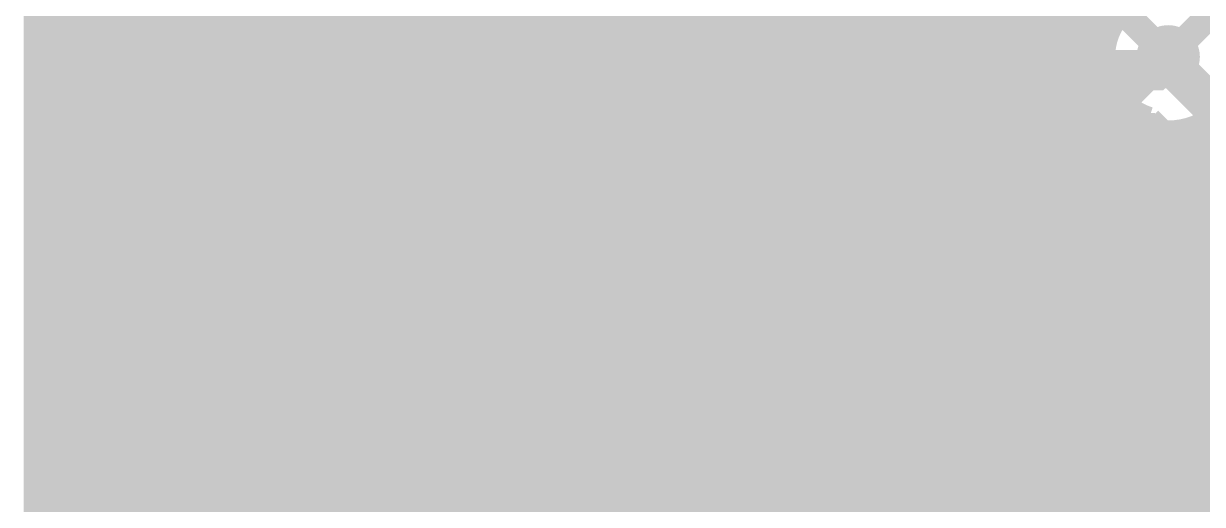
# Model space of a CAD drawing. Extents: x -11 to 221, y -93 to 178.
# Drawn here: x 17.02 to 28.19, y 52.01 to 56.58 of the extents above; entities that cross this region are included whole.
import ezdxf

# ---------------------------------------------------------------- set-up
doc = ezdxf.new("R2010")
doc.units = 0
doc.header["$MEASUREMENT"] = 0
doc.layers.get('0').update_dxf_attribs({"linetype": 'CONTINUOUS'})
for name, color, linetype in [('26-349-0_BOT', 7, 'CONTINUOUS'), ('26-349-0_DRD', 7, 'CONTINUOUS'), ('26-349-0_DRL', 2, 'CONTINUOUS'), ('26-349-0_FAB', 1, 'CONTINUOUS'), ('26-349-0_IN1', 3, 'CONTINUOUS'), ('26-349-0_IN2', 5, 'CONTINUOUS'), ('26-349-0_SMB', 10, 'CONTINUOUS'), ('26-349-0_SMT', 14, 'CONTINUOUS'), ('26-349-0_SPT', 9, 'CONTINUOUS'), ('26-349-0_SST', 12, 'CONTINUOUS'), ('26-349-0_TOP', 11, 'CONTINUOUS'), ('THRUHOLE_TAP', 15, 'CONTINUOUS')]:
    doc.layers.add(name, color=color, linetype=linetype)

# ---------------------------------------------------------------- blocks, each defined once
blk = doc.blocks.new('ROUND_78')
at = {"const_width": 0.29972}
blk.add_lwpolyline([(-0.14986, 0, 1), (0.14986, 0, 1)], format="xyb", close=True, dxfattribs=at)
blk = doc.blocks.new('ROUND_102')
at = {"const_width": 0.10033}
blk.add_lwpolyline([(-0.050164, 0, 1), (0.050164, 0, 1)], format="xyb", close=True, dxfattribs=at)
blk = doc.blocks.new('ROUND_82')
at = {"const_width": 0.29972}
blk.add_lwpolyline([(-0.14986, 0, 1), (0.14986, 0, 1)], format="xyb", close=True, dxfattribs=at)
blk = doc.blocks.new('RECTANGLE_3')
blk.add_solid([(0.4826, 0.4064), (0.4826, -0.4064), (-0.4826, 0.4064), (-0.4826, -0.4064)])
blk = doc.blocks.new('RECTANGLE_5')
blk.add_solid([(0.63627, 0.51308), (0.63627, -0.51308), (-0.63627, 0.51308), (-0.63627, -0.51308)])
blk = doc.blocks.new('OBLONG_53')
at = {"const_width": 0.65024}
blk.add_lwpolyline([(0, 0.50038), (0, -0.50038)], dxfattribs=at)
at = {"const_width": 0.32512}
for points in [[(-0.16256, 0.50038, 1), (0.16256, 0.50038, 1)], [(-0.16256, -0.50038, 1), (0.16256, -0.50038, 1)]]:
    blk.add_lwpolyline(points, format="xyb", close=True, dxfattribs=at)
blk = doc.blocks.new('ROUND_88')
at = {"const_width": 0.10033}
blk.add_lwpolyline([(-0.050164, 0, 1), (0.050164, 0, 1)], format="xyb", close=True, dxfattribs=at)

msp = doc.modelspace()

# ---------------------------------------------------------------- linework, layer by layer
at = {"layer": '26-349-0_BOT'}
for points, const_width in [([(17.145, 97.409), (17.145, 40.513)], 0.254), ([(17.3736, 97.409), (17.3736, 40.513)], 0.254), ([(17.6022, 97.409), (17.6022, 40.513)], 0.254), ([(17.8308, 97.409), (17.8308, 40.513)], 0.254), ([(18.0594, 97.409), (18.0594, 40.513)], 0.254), ([(18.288, 97.409), (18.288, 40.513)], 0.254), ([(18.5166, 97.409), (18.5166, 40.513)], 0.254), ([(18.7452, 97.409), (18.7452, 40.513)], 0.254), ([(18.9738, 97.409), (18.9738, 51.2826)], 0.254), ([(19.2024, 97.409), (19.2024, 51.69154)], 0.254), ([(19.431, 97.409), (19.431, 51.92014)], 0.254), ([(19.6596, 97.409), (19.6596, 52.06746)], 0.254), ([(19.8882, 97.409), (19.8882, 52.16398)], 0.254), ([(20.1168, 97.409), (20.1168, 52.21478)], 0.254), ([(20.3454, 97.409), (20.3454, 52.23002)], 0.254), ([(20.574, 97.409), (20.574, 52.20716)], 0.254), ([(20.8026, 97.409), (20.8026, 52.1462)], 0.254), ([(21.0312, 97.409), (21.0312, 52.03952)], 0.254), ([(21.2598, 97.409), (21.2598, 51.87696)], 0.254), ([(24.4602, 97.409), (24.4602, 40.513)], 0.254), ([(24.6888, 97.409), (24.6888, 40.513)], 0.254), ([(24.9174, 97.409), (24.9174, 40.513)], 0.254), ([(25.146, 97.409), (25.146, 40.513)], 0.254), ([(26.7462, 97.409), (26.7462, 40.513)], 0.254), ([(26.9748, 97.409), (26.9748, 40.513)], 0.254), ([(27.2034, 97.409), (27.2034, 40.513)], 0.254), ([(26.5176, 69.4436), (26.5176, 40.513)], 0.254), ([(21.4884, 63.09614), (21.4884, 51.62296)], 0.254), ([(24.2316, 63.09614), (24.2316, 40.513)], 0.254), ([(21.717, 62.64148), (21.717, 51.1048)], 0.254), ([(24.003, 62.64148), (24.003, 40.513)], 0.254), ([(21.9456, 62.40018), (21.9456, 40.513)], 0.254), ([(23.7744, 62.40018), (23.7744, 40.513)], 0.254), ([(22.1742, 62.24524), (22.1742, 40.513)], 0.254), ([(23.5458, 62.24524), (23.5458, 40.513)], 0.254), ([(22.4028, 62.14364), (22.4028, 40.513)], 0.254), ([(23.3172, 62.14364), (23.3172, 40.513)], 0.254), ([(22.6314, 62.08776), (22.6314, 40.513)], 0.254), ([(22.86, 62.06998), (22.86, 40.513)], 0.254), ([(23.0886, 62.08776), (23.0886, 40.513)], 0.254), ([(26.289, 59.57062), (26.289, 40.513)], 0.254), ([(25.3746, 59.4614), (25.3746, 40.513)], 0.254), ([(25.6032, 59.33948), (25.6032, 40.513)], 0.254), ([(25.8318, 59.31662), (25.8318, 40.513)], 0.254), ([(26.0604, 59.38012), (26.0604, 40.513)], 0.254), ([(27.28722, 56.515), (17.145, 56.515)], 0.254), ([(27.23388, 56.2864), (17.145, 56.2864)], 0.254), ([(27.8638, 56.261), (27.8638, 56.2102), (28.575, 55.499), (28.575, 49.911)], 0.381), ([(27.2669, 56.0578), (17.145, 56.0578)], 0.254), ([(27.40406, 55.8292), (17.145, 55.8292)], 0.254), ([(27.432, 55.80126), (27.432, 40.513)], 0.254), ([(27.6606, 55.6641), (27.6606, 40.513)], 0.254), ([(27.67838, 55.65902), (28.0543, 55.2831)], 0.254), ([(27.7368, 55.6006), (17.145, 55.6006)], 0.254), ([(27.8892, 55.4482), (27.8892, 40.513)], 0.254), ([(27.9654, 55.372), (17.145, 55.372)], 0.254), ([(28.0543, 55.2831), (28.0543, 50.26406)], 0.254), ([(28.0543, 55.1434), (17.145, 55.1434)], 0.254), ([(28.0543, 54.9148), (17.145, 54.9148)], 0.254), ([(28.0543, 54.6862), (17.145, 54.6862)], 0.254), ([(28.0543, 54.4576), (17.145, 54.4576)], 0.254), ([(28.0543, 54.229), (17.145, 54.229)], 0.254), ([(28.0543, 54.0004), (17.145, 54.0004)], 0.254), ([(28.0543, 53.7718), (17.145, 53.7718)], 0.254), ([(28.0543, 53.5432), (17.145, 53.5432)], 0.254), ([(28.0543, 53.3146), (17.145, 53.3146)], 0.254), ([(28.0543, 53.086), (17.145, 53.086)], 0.254), ([(28.0543, 52.8574), (17.145, 52.8574)], 0.254), ([(28.0543, 52.6288), (17.145, 52.6288)], 0.254), ([(28.0543, 52.4002), (17.145, 52.4002)], 0.254), ([(19.91614, 52.1716), (17.145, 52.1716)], 0.254), ([(28.0543, 52.1716), (20.72386, 52.1716)], 0.254), ([(19.46148, 51.943), (17.145, 51.943)], 0.254), ([(28.0543, 51.943), (21.17852, 51.943)], 0.254)]:
    msp.add_lwpolyline(points, dxfattribs=dict(at, const_width=const_width))
at = {"layer": '26-349-0_BOT', "const_width": 0.254}
for points in [[(27.8638, 56.89092, 0.4142136), (27.23388, 56.261)], [(28.49118, 56.31942, 0.3872725), (27.8638, 56.89092)], [(27.23388, 56.261, 0.3291728), (27.67838, 55.65902)], [(20.32, 52.23002, 0.4142136), (18.88998, 50.8)], [(21.75002, 50.8, 0.4142136), (20.32, 52.23002)]]:
    msp.add_lwpolyline(points, format="xyb", dxfattribs=at)
at = {"layer": '26-349-0_DRD', "const_width": 0.254}
for points in [[(26.5938, 57.531), (26.5938, 54.991)], [(29.1338, 57.531), (26.5938, 54.991)], [(29.1338, 54.991), (26.5938, 57.531)], [(18.034, 57.404), (18.034, 54.864)], [(20.574, 57.404), (18.034, 54.864)], [(20.574, 54.864), (18.034, 57.404)], [(18.034, 57.404), (18.034, 54.864)], [(20.574, 57.404), (18.034, 54.864)], [(20.574, 54.864), (18.034, 57.404)], [(20.574, 54.864), (20.574, 57.404)], [(20.574, 54.864), (20.574, 57.404)], [(19.7612, 55.3212), (19.7612, 52.7812)], [(22.3012, 55.3212), (19.7612, 55.3212)], [(22.3012, 55.3212), (19.7612, 52.7812)], [(22.3012, 52.7812), (19.7612, 55.3212)], [(19.7612, 55.3212), (19.7612, 52.7812)], [(22.3012, 55.3212), (19.7612, 55.3212)], [(22.3012, 55.3212), (19.7612, 52.7812)], [(22.3012, 52.7812), (19.7612, 55.3212)], [(22.3012, 52.7812), (22.3012, 55.3212)], [(22.3012, 52.7812), (22.3012, 55.3212)], [(26.5938, 54.991), (29.1338, 54.991)], [(18.034, 54.864), (20.574, 54.864)], [(18.034, 54.864), (20.574, 54.864)], [(19.7612, 52.7812), (22.3012, 52.7812)], [(19.7612, 52.7812), (22.3012, 52.7812)]]:
    msp.add_lwpolyline(points, dxfattribs=at)
at = {"layer": '26-349-0_FAB', "const_width": 0.254}
msp.add_lwpolyline([(17.78, 88.9), (17.78, 41.275), (47.625, 41.275), (47.625, 56.515), (55.245, 56.515), (55.245, 92.71), (17.78, 92.71), (17.78, 88.9)], dxfattribs=at)
at = {"layer": '26-349-0_IN1', "const_width": 0.254}
for points in [[(18.034, 64.008), (18.034, 42.545)], [(18.2626, 64.008), (18.2626, 42.545)], [(18.4912, 64.008), (18.4912, 42.545)], [(18.7198, 64.008), (18.7198, 56.57342)], [(19.8628, 64.008), (19.8628, 56.60644)], [(20.0914, 64.008), (20.0914, 52.31384)], [(20.32, 64.008), (20.32, 54.22138)], [(20.5486, 64.008), (20.5486, 54.59984)], [(20.7772, 64.008), (20.7772, 54.737)], [(21.0058, 64.008), (21.0058, 54.78272)], [(21.2344, 64.008), (21.2344, 54.75224)], [(24.4348, 64.008), (24.4348, 42.545)], [(24.6634, 64.008), (24.6634, 42.545)], [(24.892, 64.008), (24.892, 42.545)], [(25.1206, 64.008), (25.1206, 42.545)], [(25.3492, 64.008), (25.3492, 42.545)], [(25.5778, 64.008), (25.5778, 42.545)], [(25.8064, 64.008), (25.8064, 42.545)], [(26.035, 64.008), (26.035, 42.545)], [(26.2636, 64.008), (26.2636, 42.545)], [(26.4922, 64.008), (26.4922, 42.545)], [(26.7208, 64.008), (26.7208, 42.545)], [(26.9494, 64.008), (26.9494, 42.545)], [(27.178, 64.008), (27.178, 56.515)], [(21.463, 62.87262), (21.463, 54.64048)], [(24.2062, 62.76848), (24.2062, 42.545)], [(21.6916, 62.5094), (21.6916, 54.36616)], [(23.9776, 62.45352), (23.9776, 42.545)], [(21.9202, 62.29096), (21.9202, 42.545)], [(23.749, 62.25286), (23.749, 42.545)], [(22.1488, 62.14364), (22.1488, 42.545)], [(23.5204, 62.11824), (23.5204, 42.545)], [(22.3774, 62.04712), (22.3774, 42.545)], [(22.606, 61.9887), (22.606, 42.545)], [(23.0632, 61.98108), (23.0632, 42.545)], [(23.2918, 62.02934), (23.2918, 42.545)], [(22.8346, 61.96838), (22.8346, 42.545)], [(18.66392, 56.4896), (18.034, 56.4896)], [(27.16784, 56.4896), (19.94408, 56.4896)], [(18.58264, 56.261), (18.034, 56.261)], [(27.13228, 56.261), (20.02282, 56.261)], [(18.5801, 56.0324), (18.034, 56.0324)], [(27.16784, 56.0324), (20.0279, 56.0324)], [(27.178, 56.007), (27.178, 42.545)], [(18.65122, 55.8038), (18.034, 55.8038)], [(27.2923, 55.8038), (19.95678, 55.8038)], [(18.7198, 55.69458), (18.7198, 42.545)], [(19.8628, 55.66156), (19.8628, 52.2605)], [(27.4066, 55.6895), (27.4066, 42.545)], [(18.83156, 55.5752), (18.034, 55.5752)], [(27.6098, 55.5752), (19.77644, 55.5752)], [(27.6352, 55.56504), (27.6352, 42.545)], [(27.8638, 55.52948), (27.8638, 50.08118)], [(28.0924, 55.56504), (28.0924, 50.45964)], [(49.657, 55.5752), (28.1178, 55.5752)], [(18.9484, 55.49392), (18.9484, 51.48072)], [(19.177, 55.41264), (19.177, 51.81854)], [(19.4056, 55.4101), (19.4056, 52.02936)], [(19.6342, 55.48122), (19.6342, 52.16906)], [(49.657, 55.3466), (18.034, 55.3466)], [(49.657, 55.118), (18.034, 55.118)], [(49.657, 54.8894), (18.034, 54.8894)], [(20.62734, 54.6608), (18.034, 54.6608)], [(49.657, 54.6608), (21.43506, 54.6608)], [(20.40636, 54.4322), (18.034, 54.4322)], [(49.657, 54.4322), (21.65604, 54.4322)], [(20.31492, 54.2036), (18.034, 54.2036)], [(49.657, 54.2036), (21.74748, 54.2036)], [(20.30222, 53.975), (18.034, 53.975)], [(49.657, 53.975), (21.75764, 53.975)], [(20.32, 53.87848), (20.32, 52.33162)], [(20.36572, 53.7464), (18.034, 53.7464)], [(21.6916, 53.73624), (21.6916, 51.48072)], [(49.657, 53.7464), (21.69668, 53.7464)], [(20.53082, 53.5178), (18.034, 53.5178)], [(20.5486, 53.50002), (20.5486, 52.31384)], [(49.657, 53.5178), (21.53158, 53.5178)], [(21.463, 53.45938), (21.463, 51.81854)], [(49.657, 53.2892), (18.034, 53.2892)], [(20.7772, 53.3654), (20.7772, 52.2605)], [(21.0058, 53.31968), (21.0058, 52.16906)], [(21.2344, 53.34762), (21.2344, 52.02936)], [(49.657, 53.0606), (18.034, 53.0606)], [(49.657, 52.832), (18.034, 52.832)], [(49.657, 52.6034), (18.034, 52.6034)], [(49.657, 52.3748), (18.034, 52.3748)], [(19.58848, 52.1462), (18.034, 52.1462)], [(49.657, 52.1462), (21.04898, 52.1462)], [(19.27352, 51.9176), (18.034, 51.9176)], [(49.657, 51.9176), (21.36648, 51.9176)]]:
    msp.add_lwpolyline(points, dxfattribs=at)
for points in [[(27.8638, 56.99252, 0.4142136), (27.13228, 56.261)], [(28.59532, 56.261, 0.4142136), (27.8638, 56.99252)], [(19.304, 56.86552, 0.4142136), (18.57248, 56.134)], [(20.03552, 56.134, 0.4142136), (19.304, 56.86552)], [(27.13228, 56.261, 0.4142136), (27.8638, 55.52948)], [(27.8638, 55.52948, 0.4142136), (28.59532, 56.261)], [(18.57248, 56.134, 0.4142136), (19.304, 55.40248)], [(19.304, 55.40248, 0.4142136), (20.03552, 56.134)], [(21.0312, 54.78272, 0.4142136), (20.29968, 54.0512)], [(21.0312, 54.78272, 0.4142136), (20.29968, 54.0512)], [(21.76272, 54.0512, 0.4142136), (21.0312, 54.78272)], [(21.76272, 54.0512, 0.4142136), (21.0312, 54.78272)], [(20.29968, 54.0512, 0.4142136), (21.0312, 53.31968)], [(20.29968, 54.0512, 0.4142136), (21.0312, 53.31968)], [(21.0312, 53.31968, 0.4142136), (21.76272, 54.0512)], [(21.0312, 53.31968, 0.4142136), (21.76272, 54.0512)], [(20.32, 52.33162, 0.4142136), (18.78838, 50.8)], [(21.85162, 50.8, 0.4142136), (20.32, 52.33162)]]:
    msp.add_lwpolyline(points, format="xyb", dxfattribs=at)
at = {"layer": '26-349-0_SMB', "const_width": 0.254}
for points in [[(17.526, 60.96), (17.526, 40.767)], [(17.6276, 60.96), (17.6276, 40.767)], [(17.8562, 60.96), (17.8562, 40.767)], [(18.0848, 60.96), (18.0848, 40.767)], [(18.3134, 60.96), (18.3134, 40.767)], [(18.542, 60.96), (18.542, 40.767)], [(18.7706, 60.96), (18.7706, 40.767)], [(18.9992, 60.96), (18.9992, 40.767)], [(19.2278, 60.96), (19.2278, 40.767)], [(19.4564, 60.96), (19.4564, 40.767)], [(19.685, 60.96), (19.685, 40.767)], [(19.9136, 60.96), (19.9136, 40.767)], [(20.1422, 60.96), (20.1422, 40.767)], [(20.3708, 60.96), (20.3708, 40.767)], [(20.5994, 60.96), (20.5994, 40.767)], [(20.828, 60.96), (20.828, 40.767)], [(21.0566, 60.96), (21.0566, 40.767)], [(21.2852, 60.96), (21.2852, 40.767)], [(21.5138, 60.96), (21.5138, 40.767)], [(21.7424, 60.96), (21.7424, 40.767)], [(21.971, 60.96), (21.971, 40.767)], [(22.1996, 60.96), (22.1996, 40.767)], [(22.4282, 60.96), (22.4282, 40.767)], [(22.6568, 60.96), (22.6568, 40.767)], [(22.8854, 60.96), (22.8854, 40.767)], [(23.114, 60.96), (23.114, 40.767)], [(23.3426, 60.96), (23.3426, 40.767)], [(23.5712, 60.96), (23.5712, 40.767)], [(23.7998, 60.96), (23.7998, 40.767)], [(24.0284, 60.96), (24.0284, 40.767)], [(24.257, 60.96), (24.257, 40.767)], [(24.4856, 60.96), (24.4856, 40.767)], [(24.7142, 58.547), (24.7142, 40.767)], [(24.9428, 58.547), (24.9428, 40.767)], [(25.1714, 58.547), (25.1714, 40.767)], [(25.4, 58.547), (25.4, 40.767)], [(25.6286, 58.547), (25.6286, 40.767)], [(25.8572, 58.547), (25.8572, 40.767)], [(26.0858, 58.547), (26.0858, 40.767)], [(26.3144, 58.547), (26.3144, 40.767)], [(26.543, 58.547), (26.543, 40.767)], [(26.7716, 58.547), (26.7716, 40.767)], [(26.924, 58.547), (26.924, 55.499)], [(26.924, 56.642), (17.526, 56.642)], [(26.924, 56.4134), (17.526, 56.4134)], [(26.924, 56.1848), (17.526, 56.1848)], [(26.924, 55.9562), (17.526, 55.9562)], [(26.924, 55.7276), (17.526, 55.7276)], [(26.924, 55.499), (17.526, 55.499)], [(26.924, 55.499), (27.813, 54.61)], [(27.0002, 55.4228), (27.0002, 40.767)], [(27.1526, 55.2704), (17.526, 55.2704)], [(27.2288, 55.1942), (27.2288, 40.767)], [(27.3812, 55.0418), (17.526, 55.0418)], [(27.4574, 54.9656), (27.4574, 40.767)], [(27.6098, 54.8132), (17.526, 54.8132)], [(27.686, 54.737), (27.686, 40.767)], [(27.813, 54.61), (27.813, 47.752)], [(27.813, 54.5846), (17.526, 54.5846)], [(27.813, 54.356), (17.526, 54.356)], [(27.813, 54.1274), (17.526, 54.1274)], [(27.813, 53.8988), (17.526, 53.8988)], [(27.813, 53.6702), (17.526, 53.6702)], [(27.813, 53.4416), (17.526, 53.4416)], [(27.813, 53.213), (17.526, 53.213)], [(27.813, 52.9844), (17.526, 52.9844)], [(27.813, 52.7558), (17.526, 52.7558)], [(27.813, 52.5272), (17.526, 52.5272)], [(27.813, 52.2986), (17.526, 52.2986)], [(27.813, 52.07), (17.526, 52.07)]]:
    msp.add_lwpolyline(points, dxfattribs=at)
at = {"layer": '26-349-0_SST', "const_width": 0.1524}
for points in [[(21.844, 55.372), (21.844, 58.928), (20.066, 58.928), (20.066, 55.372), (21.844, 55.372)], [(22.606, 58.928), (22.606, 55.372), (24.384, 55.372), (24.384, 58.928), (22.606, 58.928)], [(30.861, 56.515), (30.861, 53.467), (25.273, 53.467), (25.273, 57.277), (30.099, 57.277), (30.861, 56.515)], [(19.18716, 56.1594), (19.35734, 56.10098), (19.52752, 56.10098), (19.69516, 56.1594), (19.69516, 56.515), (19.52752, 56.57596), (19.35734, 56.57596), (19.18716, 56.515), (19.18716, 56.1594), (19.01952, 56.10098), (18.84934, 56.10098), (18.67916, 56.1594), (18.67916, 56.515), (18.84934, 56.57596), (19.01952, 56.57596), (19.18716, 56.515)], [(22.6695, 54.8005), (22.6695, 51.8795), (24.3078, 51.8795), (24.3078, 54.8005), (22.6695, 54.8005)]]:
    msp.add_lwpolyline(points, dxfattribs=at)
at = {"layer": '26-349-0_SST', "const_width": 0.254}
for points in [[(20.32, 52.20208, 0.4142136), (18.91792, 50.8)], [(21.72208, 50.8, 0.4142136), (20.32, 52.20208)]]:
    msp.add_lwpolyline(points, format="xyb", dxfattribs=at)
at = {"layer": '26-349-0_TOP'}
for points, const_width in [([(17.145, 97.409), (17.145, 40.513)], 0.254), ([(17.3736, 97.409), (17.3736, 40.513)], 0.254), ([(17.6022, 97.409), (17.6022, 40.513)], 0.254), ([(17.8308, 97.409), (17.8308, 40.513)], 0.254), ([(18.0594, 97.409), (18.0594, 40.513)], 0.254), ([(18.288, 66.41846), (18.288, 40.513)], 0.254), ([(18.5166, 66.41846), (18.5166, 40.513)], 0.254), ([(18.7452, 66.41846), (18.7452, 40.513)], 0.254), ([(18.9738, 66.41846), (18.9738, 51.52898)], 0.254), ([(19.2024, 66.41846), (19.2024, 51.84648)], 0.254), ([(19.431, 66.41846), (19.431, 52.04714)], 0.254), ([(19.6596, 66.41846), (19.6596, 52.18176)], 0.254), ([(19.8882, 66.41846), (19.8882, 52.26812)], 0.254), ([(27.305, 52.324), (27.305, 54.356), (28.575, 55.626), (28.575, 58.42)], 0.381), ([(22.1742, 57.5437), (22.1742, 40.513)], 0.254), ([(22.4028, 57.5437), (22.4028, 40.513)], 0.254), ([(19.88566, 57.07888), (19.88566, 55.18912)], 0.254), ([(20.955, 57.07888), (20.955, 56.134)], 0.254), ([(22.02434, 57.07888), (22.02434, 55.18912)], 0.254), ([(22.42566, 57.07888), (22.42566, 55.18912)], 0.254), ([(19.88566, 56.515), (17.145, 56.515)], 0.254), ([(22.42566, 56.515), (22.02434, 56.515)], 0.254), ([(19.88566, 56.2864), (17.145, 56.2864)], 0.254), ([(22.42566, 56.2864), (22.02434, 56.2864)], 0.254), ([(23.495, 56.134), (27.7368, 56.134), (27.8638, 56.261)], 0.381), ([(19.304, 56.134), (20.955, 56.134)], 0.381), ([(19.304, 56.134), (20.955, 56.134)], 0.381), ([(19.88566, 56.0578), (17.145, 56.0578)], 0.254), ([(19.88566, 56.134), (20.955, 56.134)], 0.254), ([(22.02434, 56.134), (20.955, 56.134)], 0.254), ([(20.955, 55.18912), (20.955, 56.134)], 0.254), ([(22.42566, 56.0578), (22.02434, 56.0578)], 0.254), ([(19.88566, 55.8292), (17.145, 55.8292)], 0.254), ([(22.42566, 55.8292), (22.02434, 55.8292)], 0.254), ([(19.88566, 55.6006), (17.145, 55.6006)], 0.254), ([(22.42566, 55.6006), (22.02434, 55.6006)], 0.254), ([(27.57932, 55.5117), (24.56434, 55.5117)], 0.254), ([(24.56434, 55.5117), (24.56434, 55.18912)], 0.254), ([(24.6888, 55.5117), (24.6888, 52.9463)], 0.254), ([(24.9174, 55.5117), (24.9174, 52.9463)], 0.254), ([(25.146, 55.5117), (25.146, 52.9463)], 0.254), ([(25.3746, 55.5117), (25.3746, 53.19268)], 0.254), ([(25.6032, 55.5117), (25.6032, 53.44668)], 0.254), ([(25.8318, 55.5117), (25.8318, 53.55336)], 0.254), ([(26.0604, 55.5117), (26.0604, 53.5813)], 0.254), ([(26.289, 55.5117), (26.289, 53.53812)], 0.254), ([(26.5176, 55.5117), (26.5176, 53.40604)], 0.254), ([(26.7462, 55.5117), (26.7462, 54.63032)], 0.254), ([(27.57932, 55.5117), (26.87066, 54.8005)], 0.254), ([(26.9748, 55.5117), (26.9748, 54.90464)], 0.254), ([(27.2034, 55.5117), (27.2034, 55.13324)], 0.254), ([(27.432, 55.5117), (27.432, 55.36184)], 0.254), ([(19.88566, 55.372), (17.145, 55.372)], 0.254), ([(22.42566, 55.372), (22.02434, 55.372)], 0.254), ([(27.43962, 55.372), (24.56434, 55.372)], 0.254), ([(22.02434, 55.18912), (19.88566, 55.18912)], 0.254), ([(20.1168, 55.18912), (20.1168, 52.31892)], 0.254), ([(20.3454, 55.18912), (20.3454, 52.33162)], 0.254), ([(20.574, 55.18912), (20.574, 52.30876)], 0.254), ([(20.8026, 55.18912), (20.8026, 52.25288)], 0.254), ([(21.0312, 55.18912), (21.0312, 52.15636)], 0.254), ([(21.2598, 55.18912), (21.2598, 52.00904)], 0.254), ([(21.4884, 55.18912), (21.4884, 51.7906)], 0.254), ([(21.717, 55.18912), (21.717, 51.42738)], 0.254), ([(21.9456, 55.18912), (21.9456, 40.513)], 0.254), ([(24.56434, 55.18912), (22.42566, 55.18912)], 0.254), ([(22.6314, 55.18912), (22.6314, 54.8894)], 0.254), ([(22.86, 55.18912), (22.86, 54.8894)], 0.254), ([(23.0886, 55.18912), (23.0886, 54.8894)], 0.254), ([(23.3172, 55.18912), (23.3172, 54.8894)], 0.254), ([(23.5458, 55.18912), (23.5458, 54.8894)], 0.254), ([(23.7744, 55.18912), (23.7744, 54.8894)], 0.254), ([(24.003, 55.18912), (24.003, 54.8894)], 0.254), ([(24.2316, 55.18912), (24.2316, 54.8894)], 0.254), ([(24.4602, 55.18912), (24.4602, 52.9463)], 0.254), ([(29.01442, 55.18658), (27.9273, 54.09692)], 0.254), ([(27.21102, 55.1434), (17.145, 55.1434)], 0.254), ([(26.98242, 54.9148), (17.145, 54.9148)], 0.254), ([(24.4094, 54.8894), (22.5806, 54.8894)], 0.254), ([(22.5806, 54.8894), (22.5806, 53.467)], 0.254), ([(23.495, 54.8894), (23.495, 54.0512)], 0.254), ([(24.4094, 54.8894), (24.4094, 53.467)], 0.254), ([(22.5806, 54.6862), (17.145, 54.6862)], 0.254), ([(26.77668, 54.6862), (24.4094, 54.6862)], 0.254), ([(22.5806, 54.4576), (17.145, 54.4576)], 0.254), ([(26.69032, 54.4576), (24.4094, 54.4576)], 0.254), ([(31.31566, 54.4576), (28.28544, 54.4576)], 0.254), ([(26.6827, 54.356), (26.6827, 53.25364)], 0.254), ([(28.1178, 54.28742), (28.1178, 53.42636)], 0.254), ([(22.5806, 54.229), (17.145, 54.229)], 0.254), ([(26.6827, 54.229), (24.4094, 54.229)], 0.254), ([(31.31566, 54.229), (28.05684, 54.229)], 0.254), ([(21.0312, 54.0512), (23.495, 54.0512)], 0.381), ([(23.495, 54.0512), (21.0312, 54.0512)], 0.381), ([(22.5806, 54.0512), (23.495, 54.0512)], 0.254), ([(24.4094, 54.0512), (23.495, 54.0512)], 0.254), ([(27.9273, 54.09692), (27.9273, 53.25364)], 0.254), ([(22.5806, 54.0004), (17.145, 54.0004)], 0.254), ([(26.6827, 54.0004), (24.4094, 54.0004)], 0.254), ([(31.31566, 54.0004), (27.9273, 54.0004)], 0.254), ([(22.5806, 53.7718), (17.145, 53.7718)], 0.254), ([(26.6827, 53.7718), (24.4094, 53.7718)], 0.254), ([(31.31566, 53.7718), (27.9273, 53.7718)], 0.254), ([(22.5806, 53.5432), (17.145, 53.5432)], 0.254), ([(25.79878, 53.5432), (24.4094, 53.5432)], 0.254), ([(26.6827, 53.5432), (26.27122, 53.5432)], 0.254), ([(28.33878, 53.5432), (27.9273, 53.5432)], 0.254), ([(22.5806, 53.467), (22.5806, 53.213)], 0.254), ([(24.4094, 53.467), (24.4094, 53.213)], 0.254), ([(22.5806, 53.3146), (17.145, 53.3146)], 0.254), ([(25.45842, 53.3146), (24.4094, 53.3146)], 0.254), ([(26.6827, 53.3146), (26.61158, 53.3146)], 0.254), ([(27.99842, 53.3146), (27.9273, 53.3146)], 0.254), ([(22.5806, 53.213), (22.5806, 51.7906)], 0.254), ([(24.4094, 53.213), (24.4094, 52.9463)], 0.254), ([(22.5806, 53.086), (17.145, 53.086)], 0.254), ([(25.3238, 53.086), (24.4094, 53.086)], 0.254), ([(25.28824, 52.9463), (24.4094, 52.9463)], 0.254), ([(22.5806, 52.8574), (17.145, 52.8574)], 0.254), ([(22.5806, 52.6288), (17.145, 52.6288)], 0.254), ([(23.495, 52.6288), (23.495, 52.324), (26.035, 52.324)], 0.381), ([(22.5806, 52.4002), (17.145, 52.4002)], 0.254), ([(27.305, 52.324), (27.305, 49.89576)], 0.381), ([(19.63674, 52.1716), (17.145, 52.1716)], 0.254), ([(22.5806, 52.1716), (21.00072, 52.1716)], 0.254), ([(19.29892, 51.943), (17.145, 51.943)], 0.254), ([(22.5806, 51.943), (21.33854, 51.943)], 0.254)]:
    msp.add_lwpolyline(points, dxfattribs=dict(at, const_width=const_width))
at = {"layer": '26-349-0_TOP', "const_width": 0.254}
for points in [[(26.86558, 54.79542, 0.1989124), (26.68357, 54.356)], [(26.035, 53.5813, 0.3675695), (25.28824, 52.9463)], [(26.67, 53.23586, 0.2542313), (26.035, 53.58104)], [(28.575, 53.5813, 0.2542319), (27.93978, 53.236)], [(20.32, 52.33162, 0.4142136), (18.78838, 50.8)], [(21.85162, 50.8, 0.4142136), (20.32, 52.33162)]]:
    msp.add_lwpolyline(points, format="xyb", dxfattribs=at)

# ---------------------------------------------------------------- block references
at = {"layer": '26-349-0_BOT'}
for p in [(27.8638, 56.261), (19.304, 56.134), (21.0312, 54.0512)]:
    msp.add_blockref('ROUND_78', p, dxfattribs=at)
at = {"layer": '26-349-0_DRL'}
for p in [(27.8638, 56.261), (19.304, 56.134), (21.0312, 54.0512)]:
    msp.add_blockref('ROUND_102', p, dxfattribs=at)
at = {"layer": '26-349-0_IN1'}
for p in [(27.8638, 56.261), (19.304, 56.134), (21.0312, 54.0512)]:
    msp.add_blockref('ROUND_78', p, dxfattribs=at)
at = {"layer": '26-349-0_IN2'}
for name, p in [('ROUND_82', (27.8638, 56.261)), ('ROUND_78', (19.304, 56.134)), ('ROUND_78', (21.0312, 54.0512))]:
    msp.add_blockref(name, p, dxfattribs=at)
at = {"layer": '26-349-0_SMT'}
for name, p in [('RECTANGLE_5', (20.955, 56.134)), ('RECTANGLE_5', (23.495, 56.134)), ('RECTANGLE_3', (23.495, 54.0512)), ('OBLONG_53', (26.035, 52.324)), ('OBLONG_53', (27.305, 52.324)), ('RECTANGLE_3', (23.495, 52.6288))]:
    msp.add_blockref(name, p, dxfattribs=at)
at = {"layer": '26-349-0_SPT'}
for name, p in [('RECTANGLE_5', (20.955, 56.134)), ('RECTANGLE_5', (23.495, 56.134)), ('RECTANGLE_3', (23.495, 54.0512)), ('OBLONG_53', (26.035, 52.324)), ('OBLONG_53', (27.305, 52.324)), ('RECTANGLE_3', (23.495, 52.6288))]:
    msp.add_blockref(name, p, dxfattribs=at)
at = {"layer": '26-349-0_TOP'}
for name, p in [('RECTANGLE_5', (20.955, 56.134)), ('RECTANGLE_5', (23.495, 56.134)), ('ROUND_78', (27.8638, 56.261)), ('ROUND_78', (19.304, 56.134)), ('RECTANGLE_3', (23.495, 54.0512)), ('ROUND_78', (21.0312, 54.0512)), ('OBLONG_53', (26.035, 52.324)), ('OBLONG_53', (27.305, 52.324)), ('RECTANGLE_3', (23.495, 52.6288))]:
    msp.add_blockref(name, p, dxfattribs=at)
at = {"layer": 'THRUHOLE_TAP'}
for p in [(27.8638, 56.261), (19.304, 56.134), (21.0312, 54.0512)]:
    msp.add_blockref('ROUND_88', p, dxfattribs=at)

doc.saveas('drawing.dxf')
